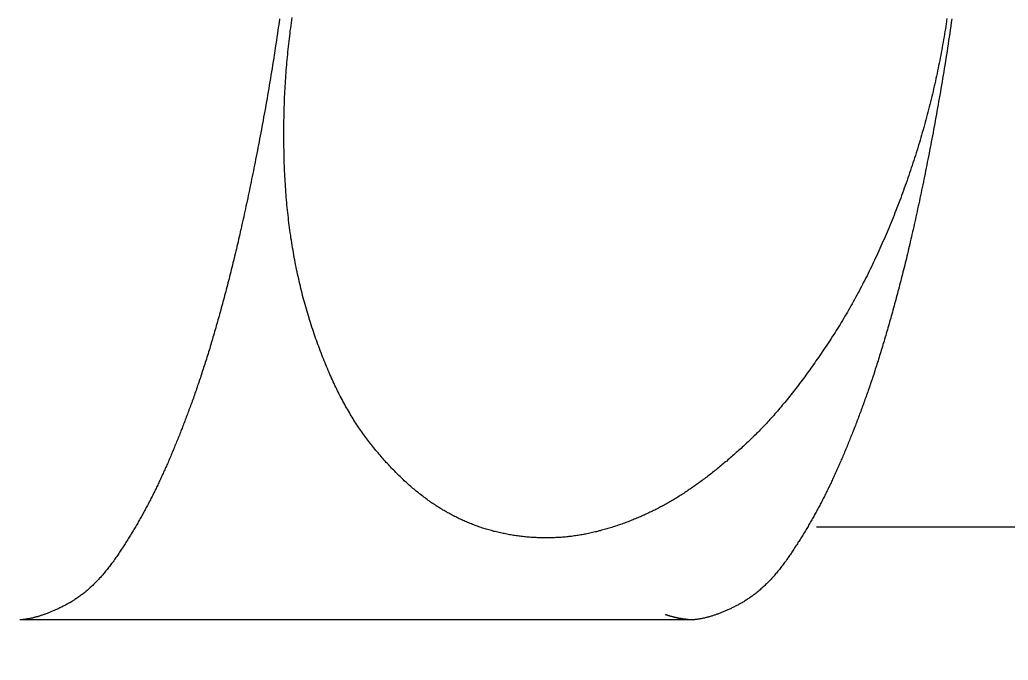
# Model space of a CAD drawing. Extents: x -120222 to -41942, y -19134 to 30932.
# Drawn here: x -78472.19 to -78461.54, y 10648.78 to 10655.68 of the extents above; entities that cross this region are included whole.
import ezdxf

# ---------------------------------------------------------------- set-up
doc = ezdxf.new("R2010")
doc.units = 0
doc.header["$LTSCALE"] = 150
doc.header["$MEASUREMENT"] = 0
doc.layers.get('0').update_dxf_attribs({"linetype": 'CONTINUOUS'})
doc.layers.add('____-568', color=7, linetype='CONTINUOUS')
doc.styles.get("Standard").update_dxf_attribs({"font": 'txt', "bigfont": 'BIGFONT.SHX'})

# ---------------------------------------------------------------- blocks, each defined once
blk = doc.blocks.new('____-179')
at = {"color": 1, "linetype": 'Continuous'}
blk.add_circle((-84873.558, 6111.519), 40, dxfattribs=at)
at = {"color": 0, "flags": 1}
for tag in ['FMK_ELEC60HZ_LPG_NOTICE', 'FMK_ELEC50HZ_GAS_NOTICE', 'FMK_FACILITY_SYMBOL']:
    blk.add_attdef(tag, (-84933.558, 6051.519), '', height=0.18, dxfattribs=at)
blk = doc.blocks.new('____-182')
at = {"color": 1, "linetype": 'Continuous'}
for p, q in [((-84882.796, 6101.519), (-84898.71, 6101.519)), ((-84900.053, 6100.519), (-84907.298, 6100.519))]:
    blk.add_line(p, q, dxfattribs=at)
at = {"color": 1, "linetype": 'Continuous', "flags": 128}
for points in [[(-84904.498, 6106.996), (-84904.504, 6106.957), (-84904.509, 6106.917), (-84904.515, 6106.878), (-84904.521, 6106.839), (-84904.526, 6106.8), (-84904.532, 6106.762), (-84904.538, 6106.723), (-84904.544, 6106.685), (-84904.55, 6106.647), (-84904.555, 6106.61), (-84904.561, 6106.572), (-84904.567, 6106.535), (-84904.573, 6106.498), (-84904.579, 6106.461), (-84904.585, 6106.424), (-84904.591, 6106.388), (-84904.597, 6106.352), (-84904.603, 6106.316), (-84904.609, 6106.28), (-84904.615, 6106.245), (-84904.621, 6106.209), (-84904.627, 6106.174), (-84904.633, 6106.139), (-84904.639, 6106.105), (-84904.645, 6106.07), (-84904.651, 6106.036), (-84904.657, 6106.002), (-84904.663, 6105.968), (-84904.67, 6105.935), (-84904.676, 6105.901), (-84904.682, 6105.868), (-84904.688, 6105.835), (-84904.694, 6105.802), (-84904.7, 6105.769), (-84904.707, 6105.737), (-84904.713, 6105.704), (-84904.719, 6105.672), (-84904.725, 6105.64), (-84904.731, 6105.608), (-84904.737, 6105.576), (-84904.743, 6105.545), (-84904.75, 6105.513), (-84904.756, 6105.482), (-84904.762, 6105.451), (-84904.768, 6105.42), (-84904.774, 6105.389), (-84904.78, 6105.359), (-84904.786, 6105.328), (-84904.793, 6105.298), (-84904.799, 6105.268), (-84904.805, 6105.238), (-84904.811, 6105.208), (-84904.817, 6105.179), (-84904.823, 6105.149), (-84904.829, 6105.12), (-84904.835, 6105.091), (-84904.841, 6105.062), (-84904.848, 6105.033), (-84904.854, 6105.004), (-84904.86, 6104.976), (-84904.866, 6104.947), (-84904.872, 6104.919), (-84904.878, 6104.891), (-84904.884, 6104.863), (-84904.89, 6104.836), (-84904.896, 6104.808), (-84904.903, 6104.781), (-84904.909, 6104.754), (-84904.915, 6104.726), (-84904.921, 6104.7), (-84904.927, 6104.673), (-84904.933, 6104.646), (-84904.939, 6104.62), (-84904.945, 6104.594), (-84904.951, 6104.568), (-84904.957, 6104.542), (-84904.963, 6104.516), (-84904.969, 6104.491), (-84904.975, 6104.465), (-84904.982, 6104.44), (-84904.988, 6104.415), (-84904.994, 6104.39), (-84905, 6104.365), (-84905.006, 6104.341), (-84905.012, 6104.316), (-84905.018, 6104.292), (-84905.024, 6104.268), (-84905.03, 6104.244), (-84905.036, 6104.22), (-84905.042, 6104.196), (-84905.048, 6104.173), (-84905.054, 6104.15), (-84905.06, 6104.127), (-84905.066, 6104.104), (-84905.072, 6104.081), (-84905.078, 6104.058), (-84905.084, 6104.035), (-84905.09, 6104.013), (-84905.096, 6103.99), (-84905.102, 6103.968), (-84905.108, 6103.946), (-84905.114, 6103.924), (-84905.12, 6103.902), (-84905.126, 6103.88), (-84905.132, 6103.858), (-84905.138, 6103.836), (-84905.144, 6103.815), (-84905.15, 6103.793), (-84905.156, 6103.772), (-84905.162, 6103.751), (-84905.168, 6103.73), (-84905.174, 6103.709), (-84905.18, 6103.688), (-84905.186, 6103.667), (-84905.192, 6103.646), (-84905.198, 6103.626), (-84905.204, 6103.605), (-84905.21, 6103.585), (-84905.216, 6103.565), (-84905.222, 6103.544), (-84905.228, 6103.524), (-84905.234, 6103.504), (-84905.24, 6103.485), (-84905.245, 6103.465), (-84905.251, 6103.445), (-84905.257, 6103.426), (-84905.263, 6103.407), (-84905.269, 6103.387), (-84905.275, 6103.368), (-84905.281, 6103.349), (-84905.287, 6103.33), (-84905.293, 6103.311), (-84905.299, 6103.293), (-84905.304, 6103.274), (-84905.31, 6103.256), (-84905.316, 6103.237), (-84905.322, 6103.219), (-84905.328, 6103.201), (-84905.334, 6103.183), (-84905.34, 6103.165), (-84905.346, 6103.147), (-84905.351, 6103.129), (-84905.357, 6103.112), (-84905.363, 6103.094), (-84905.369, 6103.077), (-84905.375, 6103.06), (-84905.381, 6103.043), (-84905.386, 6103.025), (-84905.392, 6103.009), (-84905.398, 6102.992), (-84905.404, 6102.975), (-84905.41, 6102.958), (-84905.416, 6102.942), (-84905.421, 6102.925), (-84905.427, 6102.909), (-84905.433, 6102.893), (-84905.439, 6102.877), (-84905.445, 6102.861), (-84905.45, 6102.845), (-84905.456, 6102.829), (-84905.462, 6102.813), (-84905.468, 6102.798), (-84905.474, 6102.782), (-84905.479, 6102.766), (-84905.485, 6102.751), (-84905.491, 6102.735), (-84905.497, 6102.72), (-84905.503, 6102.704), (-84905.508, 6102.689), (-84905.514, 6102.674), (-84905.52, 6102.659), (-84905.526, 6102.643), (-84905.532, 6102.628), (-84905.537, 6102.613), (-84905.543, 6102.598), (-84905.549, 6102.583), (-84905.555, 6102.569), (-84905.561, 6102.554), (-84905.566, 6102.539), (-84905.572, 6102.524), (-84905.578, 6102.51), (-84905.584, 6102.495), (-84905.59, 6102.481), (-84905.595, 6102.466), (-84905.601, 6102.452), (-84905.607, 6102.437), (-84905.613, 6102.423), (-84905.619, 6102.409), (-84905.625, 6102.395), (-84905.63, 6102.381), (-84905.636, 6102.367), (-84905.642, 6102.353), (-84905.648, 6102.339), (-84905.654, 6102.325), (-84905.66, 6102.311), (-84905.665, 6102.297), (-84905.671, 6102.283), (-84905.677, 6102.27), (-84905.683, 6102.256), (-84905.689, 6102.243), (-84905.695, 6102.229), (-84905.7, 6102.216), (-84905.706, 6102.202), (-84905.712, 6102.189), (-84905.718, 6102.176), (-84905.724, 6102.163), (-84905.73, 6102.15), (-84905.735, 6102.137), (-84905.741, 6102.124), (-84905.747, 6102.111), (-84905.753, 6102.098), (-84905.759, 6102.085), (-84905.765, 6102.072), (-84905.77, 6102.059), (-84905.776, 6102.047), (-84905.782, 6102.034), (-84905.788, 6102.022), (-84905.794, 6102.009), (-84905.8, 6101.997), (-84905.806, 6101.984), (-84905.811, 6101.972), (-84905.817, 6101.96), (-84905.823, 6101.948), (-84905.829, 6101.935), (-84905.835, 6101.923), (-84905.841, 6101.911), (-84905.847, 6101.899), (-84905.853, 6101.887), (-84905.859, 6101.874), (-84905.865, 6101.862), (-84905.871, 6101.85), (-84905.878, 6101.838), (-84905.884, 6101.826), (-84905.89, 6101.814), (-84905.896, 6101.802), (-84905.902, 6101.789), (-84905.909, 6101.777), (-84905.915, 6101.765), (-84905.921, 6101.753), (-84905.928, 6101.741), (-84905.934, 6101.729), (-84905.941, 6101.717), (-84905.947, 6101.705), (-84905.954, 6101.693), (-84905.96, 6101.681), (-84905.967, 6101.669), (-84905.973, 6101.657), (-84905.98, 6101.646), (-84905.987, 6101.634), (-84905.993, 6101.622), (-84906, 6101.61), (-84906.007, 6101.598), (-84906.014, 6101.586), (-84906.02, 6101.574), (-84906.027, 6101.562), (-84906.034, 6101.551), (-84906.041, 6101.539), (-84906.048, 6101.527), (-84906.055, 6101.515), (-84906.062, 6101.503), (-84906.069, 6101.492), (-84906.076, 6101.48), (-84906.083, 6101.468), (-84906.09, 6101.456), (-84906.097, 6101.445), (-84906.104, 6101.433), (-84906.111, 6101.421), (-84906.119, 6101.41), (-84906.126, 6101.398), (-84906.133, 6101.386), (-84906.14, 6101.375), (-84906.148, 6101.363), (-84906.155, 6101.352), (-84906.162, 6101.34), (-84906.17, 6101.328), (-84906.177, 6101.317), (-84906.185, 6101.305), (-84906.192, 6101.294), (-84906.2, 6101.282), (-84906.207, 6101.271), (-84906.215, 6101.259), (-84906.222, 6101.248), (-84906.23, 6101.236), (-84906.238, 6101.225), (-84906.245, 6101.213), (-84906.253, 6101.202), (-84906.261, 6101.191), (-84906.269, 6101.179), (-84906.276, 6101.168), (-84906.284, 6101.157), (-84906.292, 6101.146), (-84906.3, 6101.136), (-84906.308, 6101.125), (-84906.316, 6101.114), (-84906.324, 6101.104), (-84906.332, 6101.094), (-84906.34, 6101.083), (-84906.348, 6101.073), (-84906.356, 6101.063), (-84906.364, 6101.053), (-84906.372, 6101.043), (-84906.38, 6101.033), (-84906.388, 6101.024), (-84906.396, 6101.014), (-84906.404, 6101.005), (-84906.412, 6100.995), (-84906.421, 6100.986), (-84906.429, 6100.977), (-84906.437, 6100.968), (-84906.445, 6100.959), (-84906.454, 6100.95), (-84906.462, 6100.941), (-84906.47, 6100.933), (-84906.479, 6100.924), (-84906.487, 6100.916), (-84906.496, 6100.907), (-84906.504, 6100.899), (-84906.512, 6100.891), (-84906.521, 6100.883), (-84906.529, 6100.875), (-84906.538, 6100.867), (-84906.546, 6100.859), (-84906.555, 6100.852), (-84906.564, 6100.844), (-84906.572, 6100.837), (-84906.581, 6100.83), (-84906.59, 6100.822), (-84906.598, 6100.815), (-84906.607, 6100.808), (-84906.616, 6100.801), (-84906.624, 6100.794), (-84906.633, 6100.788), (-84906.642, 6100.781), (-84906.651, 6100.775), (-84906.66, 6100.768), (-84906.669, 6100.762), (-84906.677, 6100.756), (-84906.686, 6100.75), (-84906.695, 6100.744), (-84906.704, 6100.738), (-84906.713, 6100.732), (-84906.722, 6100.726), (-84906.731, 6100.721), (-84906.74, 6100.715), (-84906.749, 6100.71), (-84906.758, 6100.704), (-84906.768, 6100.699), (-84906.777, 6100.694), (-84906.786, 6100.689), (-84906.795, 6100.684), (-84906.804, 6100.679), (-84906.813, 6100.675), (-84906.822, 6100.67), (-84906.831, 6100.665), (-84906.84, 6100.661), (-84906.849, 6100.656), (-84906.858, 6100.652), (-84906.867, 6100.648), (-84906.876, 6100.643), (-84906.885, 6100.639), (-84906.893, 6100.635), (-84906.902, 6100.631), (-84906.911, 6100.627), (-84906.919, 6100.623), (-84906.928, 6100.619), (-84906.937, 6100.616), (-84906.945, 6100.612), (-84906.954, 6100.608), (-84906.962, 6100.605), (-84906.97, 6100.601), (-84906.979, 6100.598), (-84906.987, 6100.594), (-84906.995, 6100.591), (-84907.004, 6100.588), (-84907.012, 6100.585), (-84907.02, 6100.582), (-84907.028, 6100.579), (-84907.036, 6100.576), (-84907.045, 6100.573), (-84907.053, 6100.57), (-84907.061, 6100.568), (-84907.069, 6100.565), (-84907.077, 6100.562), (-84907.084, 6100.56), (-84907.092, 6100.558), (-84907.1, 6100.555), (-84907.108, 6100.553), (-84907.116, 6100.551), (-84907.123, 6100.549), (-84907.131, 6100.547), (-84907.139, 6100.545), (-84907.146, 6100.543), (-84907.154, 6100.541), (-84907.161, 6100.539), (-84907.169, 6100.537), (-84907.176, 6100.536), (-84907.184, 6100.534), (-84907.191, 6100.533), (-84907.199, 6100.531), (-84907.206, 6100.53), (-84907.213, 6100.529), (-84907.22, 6100.527), (-84907.228, 6100.526), (-84907.235, 6100.525), (-84907.242, 6100.524), (-84907.249, 6100.523), (-84907.256, 6100.522), (-84907.263, 6100.522), (-84907.27, 6100.521), (-84907.277, 6100.52), (-84907.284, 6100.52), (-84907.291, 6100.519), (-84907.298, 6100.519)], [(-84897.254, 6106.996), (-84897.259, 6106.957), (-84897.265, 6106.917), (-84897.271, 6106.878), (-84897.276, 6106.839), (-84897.282, 6106.8), (-84897.288, 6106.762), (-84897.294, 6106.723), (-84897.299, 6106.685), (-84897.305, 6106.647), (-84897.311, 6106.61), (-84897.317, 6106.572), (-84897.323, 6106.535), (-84897.329, 6106.498), (-84897.335, 6106.461), (-84897.34, 6106.424), (-84897.346, 6106.388), (-84897.352, 6106.352), (-84897.358, 6106.316), (-84897.364, 6106.28), (-84897.37, 6106.245), (-84897.376, 6106.209), (-84897.382, 6106.174), (-84897.388, 6106.139), (-84897.395, 6106.105), (-84897.401, 6106.07), (-84897.407, 6106.036), (-84897.413, 6106.002), (-84897.419, 6105.968), (-84897.425, 6105.935), (-84897.431, 6105.901), (-84897.438, 6105.868), (-84897.444, 6105.835), (-84897.45, 6105.802), (-84897.456, 6105.769), (-84897.462, 6105.737), (-84897.468, 6105.704), (-84897.474, 6105.672), (-84897.481, 6105.64), (-84897.487, 6105.608), (-84897.493, 6105.576), (-84897.499, 6105.545), (-84897.505, 6105.513), (-84897.511, 6105.482), (-84897.518, 6105.451), (-84897.524, 6105.42), (-84897.53, 6105.389), (-84897.536, 6105.359), (-84897.542, 6105.328), (-84897.548, 6105.298), (-84897.554, 6105.268), (-84897.56, 6105.238), (-84897.567, 6105.208), (-84897.573, 6105.179), (-84897.579, 6105.149), (-84897.585, 6105.12), (-84897.591, 6105.091), (-84897.597, 6105.062), (-84897.603, 6105.033), (-84897.609, 6105.004), (-84897.615, 6104.976), (-84897.622, 6104.947), (-84897.628, 6104.919), (-84897.634, 6104.891), (-84897.64, 6104.863), (-84897.646, 6104.836), (-84897.652, 6104.808), (-84897.658, 6104.781), (-84897.664, 6104.754), (-84897.67, 6104.726), (-84897.676, 6104.7), (-84897.683, 6104.673), (-84897.689, 6104.646), (-84897.695, 6104.62), (-84897.701, 6104.594), (-84897.707, 6104.568), (-84897.713, 6104.542), (-84897.719, 6104.516), (-84897.725, 6104.491), (-84897.731, 6104.465), (-84897.737, 6104.44), (-84897.743, 6104.415), (-84897.749, 6104.39), (-84897.755, 6104.365), (-84897.761, 6104.341), (-84897.767, 6104.316), (-84897.774, 6104.292), (-84897.78, 6104.268), (-84897.786, 6104.244), (-84897.792, 6104.22), (-84897.798, 6104.196), (-84897.804, 6104.173), (-84897.81, 6104.15), (-84897.816, 6104.127), (-84897.822, 6104.104), (-84897.828, 6104.081), (-84897.834, 6104.058), (-84897.84, 6104.035), (-84897.846, 6104.013), (-84897.852, 6103.99), (-84897.858, 6103.968), (-84897.864, 6103.946), (-84897.87, 6103.924), (-84897.876, 6103.902), (-84897.882, 6103.88), (-84897.888, 6103.858), (-84897.894, 6103.836), (-84897.9, 6103.815), (-84897.906, 6103.793), (-84897.912, 6103.772), (-84897.918, 6103.751), (-84897.924, 6103.73), (-84897.93, 6103.709), (-84897.936, 6103.688), (-84897.942, 6103.667), (-84897.948, 6103.646), (-84897.954, 6103.626), (-84897.96, 6103.605), (-84897.966, 6103.585), (-84897.972, 6103.565), (-84897.977, 6103.544), (-84897.983, 6103.524), (-84897.989, 6103.504), (-84897.995, 6103.485), (-84898.001, 6103.465), (-84898.007, 6103.445), (-84898.013, 6103.426), (-84898.019, 6103.407), (-84898.025, 6103.387), (-84898.031, 6103.368), (-84898.037, 6103.349), (-84898.042, 6103.33), (-84898.048, 6103.311), (-84898.054, 6103.293), (-84898.06, 6103.274), (-84898.066, 6103.256), (-84898.072, 6103.237), (-84898.078, 6103.219), (-84898.084, 6103.201), (-84898.089, 6103.183), (-84898.095, 6103.165), (-84898.101, 6103.147), (-84898.107, 6103.129), (-84898.113, 6103.112), (-84898.119, 6103.094), (-84898.125, 6103.077), (-84898.13, 6103.06), (-84898.136, 6103.043), (-84898.142, 6103.025), (-84898.148, 6103.009), (-84898.154, 6102.992), (-84898.16, 6102.975), (-84898.165, 6102.958), (-84898.171, 6102.942), (-84898.177, 6102.925), (-84898.183, 6102.909), (-84898.189, 6102.893), (-84898.194, 6102.877), (-84898.2, 6102.861), (-84898.206, 6102.845), (-84898.212, 6102.829), (-84898.218, 6102.813), (-84898.223, 6102.798), (-84898.229, 6102.782), (-84898.235, 6102.766), (-84898.241, 6102.751), (-84898.247, 6102.735), (-84898.252, 6102.72), (-84898.258, 6102.704), (-84898.264, 6102.689), (-84898.27, 6102.674), (-84898.276, 6102.659), (-84898.281, 6102.643), (-84898.287, 6102.628), (-84898.293, 6102.613), (-84898.299, 6102.598), (-84898.305, 6102.583), (-84898.31, 6102.569), (-84898.316, 6102.554), (-84898.322, 6102.539), (-84898.328, 6102.524), (-84898.334, 6102.51), (-84898.34, 6102.495), (-84898.345, 6102.481), (-84898.351, 6102.466), (-84898.357, 6102.452), (-84898.363, 6102.437), (-84898.369, 6102.423), (-84898.374, 6102.409), (-84898.38, 6102.395), (-84898.386, 6102.381), (-84898.392, 6102.367), (-84898.398, 6102.353), (-84898.404, 6102.339), (-84898.409, 6102.325), (-84898.415, 6102.311), (-84898.421, 6102.297), (-84898.427, 6102.283), (-84898.433, 6102.27), (-84898.439, 6102.256), (-84898.444, 6102.243), (-84898.45, 6102.229), (-84898.456, 6102.216), (-84898.462, 6102.202), (-84898.468, 6102.189), (-84898.474, 6102.176), (-84898.479, 6102.163), (-84898.485, 6102.15), (-84898.491, 6102.137), (-84898.497, 6102.124), (-84898.503, 6102.111), (-84898.509, 6102.098), (-84898.514, 6102.085), (-84898.52, 6102.072), (-84898.526, 6102.059), (-84898.532, 6102.047), (-84898.538, 6102.034), (-84898.544, 6102.022), (-84898.549, 6102.009), (-84898.555, 6101.997), (-84898.561, 6101.984), (-84898.567, 6101.972), (-84898.573, 6101.96), (-84898.579, 6101.948), (-84898.585, 6101.935), (-84898.591, 6101.923), (-84898.597, 6101.911), (-84898.603, 6101.899), (-84898.609, 6101.887), (-84898.615, 6101.874), (-84898.621, 6101.862), (-84898.627, 6101.85), (-84898.633, 6101.838), (-84898.639, 6101.826), (-84898.646, 6101.814), (-84898.652, 6101.802), (-84898.658, 6101.789), (-84898.664, 6101.777), (-84898.671, 6101.765), (-84898.677, 6101.753), (-84898.683, 6101.741), (-84898.69, 6101.729), (-84898.696, 6101.717), (-84898.703, 6101.705), (-84898.709, 6101.693), (-84898.716, 6101.681), (-84898.722, 6101.669), (-84898.729, 6101.657), (-84898.736, 6101.646), (-84898.742, 6101.634), (-84898.749, 6101.622), (-84898.756, 6101.61), (-84898.762, 6101.598), (-84898.769, 6101.586), (-84898.776, 6101.574), (-84898.783, 6101.562), (-84898.79, 6101.551), (-84898.797, 6101.539), (-84898.803, 6101.527), (-84898.81, 6101.515), (-84898.817, 6101.503), (-84898.824, 6101.492), (-84898.831, 6101.48), (-84898.838, 6101.468), (-84898.846, 6101.456), (-84898.853, 6101.445), (-84898.86, 6101.433), (-84898.867, 6101.421), (-84898.874, 6101.41), (-84898.881, 6101.398), (-84898.889, 6101.386), (-84898.896, 6101.375), (-84898.903, 6101.363), (-84898.911, 6101.352), (-84898.918, 6101.34), (-84898.925, 6101.328), (-84898.933, 6101.317), (-84898.94, 6101.305), (-84898.948, 6101.294), (-84898.955, 6101.282), (-84898.963, 6101.271), (-84898.97, 6101.259), (-84898.978, 6101.248), (-84898.986, 6101.236), (-84898.993, 6101.225), (-84899.001, 6101.213), (-84899.009, 6101.202), (-84899.017, 6101.191), (-84899.024, 6101.179), (-84899.032, 6101.168), (-84899.04, 6101.157), (-84899.048, 6101.146), (-84899.056, 6101.136), (-84899.064, 6101.125), (-84899.071, 6101.114), (-84899.079, 6101.104), (-84899.087, 6101.094), (-84899.095, 6101.083), (-84899.103, 6101.073), (-84899.111, 6101.063), (-84899.119, 6101.053), (-84899.127, 6101.043), (-84899.136, 6101.033), (-84899.144, 6101.024), (-84899.152, 6101.014), (-84899.16, 6101.005), (-84899.168, 6100.995), (-84899.176, 6100.986), (-84899.185, 6100.977), (-84899.193, 6100.968), (-84899.201, 6100.959), (-84899.209, 6100.95), (-84899.218, 6100.941), (-84899.226, 6100.933), (-84899.234, 6100.924), (-84899.243, 6100.916), (-84899.251, 6100.907), (-84899.26, 6100.899), (-84899.268, 6100.891), (-84899.277, 6100.883), (-84899.285, 6100.875), (-84899.294, 6100.867), (-84899.302, 6100.859), (-84899.311, 6100.852), (-84899.319, 6100.844), (-84899.328, 6100.837), (-84899.337, 6100.83), (-84899.345, 6100.822), (-84899.354, 6100.815), (-84899.363, 6100.808), (-84899.371, 6100.801), (-84899.38, 6100.794), (-84899.389, 6100.788), (-84899.398, 6100.781), (-84899.406, 6100.775), (-84899.415, 6100.768), (-84899.424, 6100.762), (-84899.433, 6100.756), (-84899.442, 6100.75), (-84899.451, 6100.744), (-84899.46, 6100.738), (-84899.469, 6100.732), (-84899.478, 6100.726), (-84899.487, 6100.721), (-84899.496, 6100.715), (-84899.505, 6100.71), (-84899.514, 6100.704), (-84899.523, 6100.699), (-84899.532, 6100.694), (-84899.542, 6100.689), (-84899.551, 6100.684), (-84899.56, 6100.679), (-84899.569, 6100.675), (-84899.578, 6100.67), (-84899.587, 6100.665), (-84899.596, 6100.661), (-84899.605, 6100.656), (-84899.614, 6100.652), (-84899.623, 6100.648), (-84899.631, 6100.643), (-84899.64, 6100.639), (-84899.649, 6100.635), (-84899.658, 6100.631), (-84899.666, 6100.627), (-84899.675, 6100.623), (-84899.684, 6100.619), (-84899.692, 6100.616), (-84899.701, 6100.612), (-84899.709, 6100.608), (-84899.718, 6100.605), (-84899.726, 6100.601), (-84899.734, 6100.598), (-84899.743, 6100.594), (-84899.751, 6100.591), (-84899.759, 6100.588), (-84899.768, 6100.585), (-84899.776, 6100.582), (-84899.784, 6100.579), (-84899.792, 6100.576), (-84899.8, 6100.573), (-84899.808, 6100.57), (-84899.816, 6100.568), (-84899.824, 6100.565), (-84899.832, 6100.562), (-84899.84, 6100.56), (-84899.848, 6100.558), (-84899.856, 6100.555), (-84899.864, 6100.553), (-84899.871, 6100.551), (-84899.879, 6100.549), (-84899.887, 6100.547), (-84899.894, 6100.545), (-84899.902, 6100.543), (-84899.91, 6100.541), (-84899.917, 6100.539), (-84899.925, 6100.537), (-84899.932, 6100.536), (-84899.94, 6100.534), (-84899.947, 6100.533), (-84899.954, 6100.531), (-84899.962, 6100.53), (-84899.969, 6100.529), (-84899.976, 6100.527), (-84899.983, 6100.526), (-84899.99, 6100.525), (-84899.998, 6100.524), (-84900.005, 6100.523), (-84900.012, 6100.522), (-84900.019, 6100.522), (-84900.026, 6100.521), (-84900.033, 6100.52), (-84900.04, 6100.52), (-84900.047, 6100.519), (-84900.053, 6100.519), (-84900.053, 6100.519)], [(-84897.306, 6106.999), (-84897.31, 6106.971), (-84897.314, 6106.943), (-84897.319, 6106.915), (-84897.323, 6106.887), (-84897.328, 6106.858), (-84897.332, 6106.83), (-84897.337, 6106.802), (-84897.342, 6106.774), (-84897.347, 6106.745), (-84897.352, 6106.717), (-84897.357, 6106.689), (-84897.362, 6106.661), (-84897.367, 6106.633), (-84897.373, 6106.605), (-84897.378, 6106.576), (-84897.383, 6106.548), (-84897.389, 6106.52), (-84897.395, 6106.492), (-84897.4, 6106.464), (-84897.406, 6106.436), (-84897.412, 6106.408), (-84897.418, 6106.38), (-84897.424, 6106.352), (-84897.43, 6106.325), (-84897.437, 6106.297), (-84897.443, 6106.269), (-84897.449, 6106.241), (-84897.456, 6106.213), (-84897.462, 6106.185), (-84897.469, 6106.158), (-84897.476, 6106.13), (-84897.483, 6106.102), (-84897.49, 6106.074), (-84897.497, 6106.047), (-84897.504, 6106.019), (-84897.511, 6105.991), (-84897.518, 6105.964), (-84897.525, 6105.936), (-84897.533, 6105.909), (-84897.54, 6105.881), (-84897.548, 6105.854), (-84897.556, 6105.826), (-84897.563, 6105.799), (-84897.571, 6105.771), (-84897.579, 6105.744), (-84897.587, 6105.716), (-84897.595, 6105.689), (-84897.603, 6105.662), (-84897.612, 6105.634), (-84897.62, 6105.607), (-84897.628, 6105.58), (-84897.637, 6105.552), (-84897.646, 6105.525), (-84897.654, 6105.498), (-84897.663, 6105.471), (-84897.672, 6105.443), (-84897.681, 6105.416), (-84897.69, 6105.389), (-84897.699, 6105.362), (-84897.708, 6105.335), (-84897.717, 6105.308), (-84897.727, 6105.281), (-84897.736, 6105.254), (-84897.745, 6105.227), (-84897.755, 6105.2), (-84897.765, 6105.173), (-84897.775, 6105.146), (-84897.784, 6105.119), (-84897.794, 6105.092), (-84897.804, 6105.065), (-84897.814, 6105.038), (-84897.824, 6105.012), (-84897.835, 6104.985), (-84897.845, 6104.958), (-84897.855, 6104.932), (-84897.866, 6104.906), (-84897.876, 6104.879), (-84897.887, 6104.853), (-84897.897, 6104.827), (-84897.908, 6104.801), (-84897.918, 6104.775), (-84897.929, 6104.749), (-84897.94, 6104.724), (-84897.951, 6104.698), (-84897.962, 6104.672), (-84897.972, 6104.647), (-84897.984, 6104.622), (-84897.995, 6104.596), (-84898.006, 6104.571), (-84898.017, 6104.546), (-84898.028, 6104.521), (-84898.039, 6104.496), (-84898.051, 6104.471), (-84898.062, 6104.447), (-84898.074, 6104.422), (-84898.085, 6104.397), (-84898.097, 6104.373), (-84898.108, 6104.349), (-84898.12, 6104.324), (-84898.132, 6104.3), (-84898.144, 6104.276), (-84898.156, 6104.252), (-84898.167, 6104.228), (-84898.179, 6104.204), (-84898.192, 6104.181), (-84898.204, 6104.157), (-84898.216, 6104.133), (-84898.228, 6104.11), (-84898.24, 6104.087), (-84898.253, 6104.063), (-84898.265, 6104.04), (-84898.278, 6104.017), (-84898.29, 6103.994), (-84898.303, 6103.971), (-84898.315, 6103.948), (-84898.328, 6103.926), (-84898.341, 6103.903), (-84898.353, 6103.881), (-84898.366, 6103.858), (-84898.379, 6103.836), (-84898.392, 6103.813), (-84898.405, 6103.791), (-84898.418, 6103.769), (-84898.431, 6103.747), (-84898.445, 6103.725), (-84898.458, 6103.703), (-84898.471, 6103.682), (-84898.485, 6103.66), (-84898.498, 6103.639), (-84898.512, 6103.617), (-84898.525, 6103.596), (-84898.539, 6103.575), (-84898.552, 6103.553), (-84898.566, 6103.532), (-84898.58, 6103.511), (-84898.594, 6103.49), (-84898.607, 6103.47), (-84898.621, 6103.449), (-84898.635, 6103.429), (-84898.649, 6103.408), (-84898.662, 6103.388), (-84898.676, 6103.368), (-84898.69, 6103.348), (-84898.703, 6103.329), (-84898.717, 6103.309), (-84898.73, 6103.29), (-84898.744, 6103.27), (-84898.758, 6103.251), (-84898.771, 6103.232), (-84898.785, 6103.213), (-84898.798, 6103.194), (-84898.812, 6103.176), (-84898.825, 6103.157), (-84898.839, 6103.139), (-84898.852, 6103.12), (-84898.866, 6103.102), (-84898.879, 6103.084), (-84898.893, 6103.066), (-84898.906, 6103.049), (-84898.92, 6103.031), (-84898.933, 6103.014), (-84898.947, 6102.996), (-84898.96, 6102.979), (-84898.973, 6102.962), (-84898.987, 6102.945), (-84899, 6102.928), (-84899.014, 6102.912), (-84899.027, 6102.895), (-84899.04, 6102.879), (-84899.054, 6102.863), (-84899.067, 6102.847), (-84899.08, 6102.831), (-84899.094, 6102.815), (-84899.107, 6102.799), (-84899.12, 6102.784), (-84899.133, 6102.768), (-84899.147, 6102.753), (-84899.16, 6102.738), (-84899.173, 6102.723), (-84899.186, 6102.708), (-84899.199, 6102.693), (-84899.213, 6102.679), (-84899.226, 6102.664), (-84899.239, 6102.65), (-84899.252, 6102.636), (-84899.265, 6102.622), (-84899.278, 6102.608), (-84899.291, 6102.594), (-84899.305, 6102.58), (-84899.318, 6102.567), (-84899.331, 6102.553), (-84899.344, 6102.54), (-84899.357, 6102.527), (-84899.37, 6102.514), (-84899.383, 6102.501), (-84899.396, 6102.488), (-84899.409, 6102.476), (-84899.422, 6102.463), (-84899.435, 6102.451), (-84899.448, 6102.439), (-84899.461, 6102.427), (-84899.474, 6102.415), (-84899.487, 6102.403), (-84899.5, 6102.391), (-84899.512, 6102.379), (-84899.525, 6102.367), (-84899.538, 6102.355), (-84899.551, 6102.344), (-84899.564, 6102.332), (-84899.577, 6102.321), (-84899.59, 6102.309), (-84899.602, 6102.298), (-84899.615, 6102.287), (-84899.628, 6102.275), (-84899.641, 6102.264), (-84899.654, 6102.253), (-84899.666, 6102.242), (-84899.679, 6102.231), (-84899.692, 6102.221), (-84899.705, 6102.21), (-84899.717, 6102.199), (-84899.73, 6102.189), (-84899.743, 6102.178), (-84899.756, 6102.168), (-84899.768, 6102.157), (-84899.781, 6102.147), (-84899.794, 6102.137), (-84899.806, 6102.127), (-84899.819, 6102.117), (-84899.831, 6102.107), (-84899.844, 6102.097), (-84899.857, 6102.087), (-84899.869, 6102.077), (-84899.882, 6102.068), (-84899.894, 6102.058), (-84899.907, 6102.049), (-84899.919, 6102.039), (-84899.932, 6102.03), (-84899.945, 6102.02), (-84899.957, 6102.011), (-84899.97, 6102.002), (-84899.982, 6101.993), (-84899.995, 6101.984), (-84900.007, 6101.975), (-84900.019, 6101.966), (-84900.032, 6101.958), (-84900.044, 6101.949), (-84900.057, 6101.94), (-84900.069, 6101.932), (-84900.082, 6101.923), (-84900.094, 6101.915), (-84900.106, 6101.907), (-84900.119, 6101.898), (-84900.131, 6101.89), (-84900.143, 6101.882), (-84900.156, 6101.874), (-84900.168, 6101.866), (-84900.18, 6101.859), (-84900.193, 6101.851), (-84900.205, 6101.843), (-84900.217, 6101.835), (-84900.23, 6101.828), (-84900.242, 6101.82), (-84900.254, 6101.813), (-84900.266, 6101.806), (-84900.279, 6101.798), (-84900.291, 6101.791), (-84900.304, 6101.784), (-84900.316, 6101.777), (-84900.328, 6101.77), (-84900.341, 6101.763), (-84900.353, 6101.756), (-84900.366, 6101.749), (-84900.379, 6101.742), (-84900.391, 6101.736), (-84900.404, 6101.729), (-84900.416, 6101.722), (-84900.429, 6101.716), (-84900.442, 6101.709), (-84900.455, 6101.703), (-84900.467, 6101.696), (-84900.48, 6101.69), (-84900.493, 6101.684), (-84900.506, 6101.678), (-84900.519, 6101.672), (-84900.532, 6101.666), (-84900.544, 6101.66), (-84900.557, 6101.654), (-84900.57, 6101.648), (-84900.583, 6101.642), (-84900.596, 6101.636), (-84900.61, 6101.63), (-84900.623, 6101.625), (-84900.636, 6101.619), (-84900.649, 6101.614), (-84900.662, 6101.608), (-84900.675, 6101.603), (-84900.688, 6101.598), (-84900.702, 6101.592), (-84900.715, 6101.587), (-84900.728, 6101.582), (-84900.742, 6101.577), (-84900.755, 6101.572), (-84900.768, 6101.567), (-84900.782, 6101.562), (-84900.795, 6101.557), (-84900.809, 6101.552), (-84900.822, 6101.548), (-84900.836, 6101.543), (-84900.849, 6101.538), (-84900.863, 6101.534), (-84900.876, 6101.529), (-84900.89, 6101.525), (-84900.904, 6101.52), (-84900.917, 6101.516), (-84900.931, 6101.512), (-84900.945, 6101.508), (-84900.959, 6101.504), (-84900.972, 6101.5), (-84900.986, 6101.496), (-84901, 6101.492), (-84901.014, 6101.488), (-84901.028, 6101.484), (-84901.042, 6101.48), (-84901.056, 6101.477), (-84901.07, 6101.473), (-84901.084, 6101.469), (-84901.098, 6101.466), (-84901.112, 6101.463), (-84901.126, 6101.459), (-84901.14, 6101.456), (-84901.154, 6101.453), (-84901.168, 6101.45), (-84901.182, 6101.447), (-84901.196, 6101.444), (-84901.21, 6101.442), (-84901.224, 6101.439), (-84901.238, 6101.436), (-84901.252, 6101.434), (-84901.266, 6101.432), (-84901.28, 6101.429), (-84901.294, 6101.427), (-84901.309, 6101.425), (-84901.323, 6101.423), (-84901.337, 6101.421), (-84901.351, 6101.419), (-84901.365, 6101.418), (-84901.379, 6101.416), (-84901.393, 6101.414), (-84901.407, 6101.413), (-84901.421, 6101.412), (-84901.436, 6101.41), (-84901.45, 6101.409), (-84901.464, 6101.408), (-84901.478, 6101.407), (-84901.492, 6101.406), (-84901.506, 6101.405), (-84901.521, 6101.405), (-84901.535, 6101.404), (-84901.549, 6101.403), (-84901.563, 6101.403), (-84901.577, 6101.403), (-84901.591, 6101.402), (-84901.606, 6101.402), (-84901.62, 6101.402), (-84901.634, 6101.402), (-84901.648, 6101.402), (-84901.663, 6101.402), (-84901.677, 6101.403), (-84901.691, 6101.403), (-84901.705, 6101.404), (-84901.719, 6101.404), (-84901.734, 6101.405), (-84901.748, 6101.405), (-84901.762, 6101.406), (-84901.776, 6101.407), (-84901.791, 6101.408), (-84901.805, 6101.409), (-84901.819, 6101.411), (-84901.834, 6101.412), (-84901.848, 6101.413), (-84901.862, 6101.415), (-84901.876, 6101.416), (-84901.891, 6101.418), (-84901.905, 6101.42), (-84901.919, 6101.421), (-84901.934, 6101.423), (-84901.948, 6101.425), (-84901.962, 6101.428), (-84901.977, 6101.43), (-84901.991, 6101.432), (-84902.005, 6101.434), (-84902.02, 6101.437), (-84902.034, 6101.439), (-84902.048, 6101.442), (-84902.062, 6101.445), (-84902.076, 6101.448), (-84902.09, 6101.451), (-84902.104, 6101.454), (-84902.118, 6101.457), (-84902.132, 6101.46), (-84902.146, 6101.463), (-84902.16, 6101.466), (-84902.174, 6101.47), (-84902.188, 6101.473), (-84902.202, 6101.477), (-84902.215, 6101.481), (-84902.229, 6101.485), (-84902.243, 6101.489), (-84902.257, 6101.493), (-84902.27, 6101.497), (-84902.284, 6101.501), (-84902.297, 6101.505), (-84902.311, 6101.509), (-84902.324, 6101.514), (-84902.338, 6101.518), (-84902.351, 6101.523), (-84902.364, 6101.528), (-84902.378, 6101.532), (-84902.391, 6101.537), (-84902.404, 6101.542), (-84902.418, 6101.547), (-84902.431, 6101.553), (-84902.444, 6101.558), (-84902.457, 6101.563), (-84902.47, 6101.569), (-84902.483, 6101.574), (-84902.496, 6101.58), (-84902.509, 6101.585), (-84902.522, 6101.591), (-84902.535, 6101.597), (-84902.548, 6101.603), (-84902.561, 6101.609), (-84902.574, 6101.615), (-84902.586, 6101.621), (-84902.599, 6101.628), (-84902.612, 6101.634), (-84902.625, 6101.641), (-84902.637, 6101.647), (-84902.65, 6101.654), (-84902.662, 6101.661), (-84902.675, 6101.668), (-84902.687, 6101.674), (-84902.7, 6101.682), (-84902.712, 6101.689), (-84902.725, 6101.696), (-84902.737, 6101.703), (-84902.749, 6101.711), (-84902.762, 6101.718), (-84902.774, 6101.726), (-84902.786, 6101.733), (-84902.798, 6101.741), (-84902.81, 6101.749), (-84902.822, 6101.757), (-84902.835, 6101.765), (-84902.847, 6101.773), (-84902.859, 6101.781), (-84902.871, 6101.789), (-84902.883, 6101.798), (-84902.895, 6101.806), (-84902.907, 6101.815), (-84902.919, 6101.824), (-84902.93, 6101.833), (-84902.942, 6101.842), (-84902.954, 6101.851), (-84902.966, 6101.86), (-84902.978, 6101.869), (-84902.99, 6101.878), (-84903.002, 6101.888), (-84903.013, 6101.897), (-84903.025, 6101.907), (-84903.037, 6101.916), (-84903.049, 6101.926), (-84903.06, 6101.936), (-84903.072, 6101.946), (-84903.084, 6101.956), (-84903.096, 6101.966), (-84903.107, 6101.977), (-84903.119, 6101.987), (-84903.13, 6101.998), (-84903.142, 6102.008), (-84903.154, 6102.019), (-84903.165, 6102.03), (-84903.177, 6102.041), (-84903.188, 6102.052), (-84903.2, 6102.063), (-84903.211, 6102.074), (-84903.223, 6102.085), (-84903.234, 6102.097), (-84903.246, 6102.108), (-84903.257, 6102.12), (-84903.268, 6102.132), (-84903.28, 6102.143), (-84903.291, 6102.155), (-84903.302, 6102.167), (-84903.314, 6102.179), (-84903.325, 6102.192), (-84903.336, 6102.204), (-84903.348, 6102.216), (-84903.359, 6102.229), (-84903.37, 6102.241), (-84903.381, 6102.254), (-84903.392, 6102.267), (-84903.404, 6102.28), (-84903.415, 6102.293), (-84903.426, 6102.306), (-84903.437, 6102.319), (-84903.448, 6102.332), (-84903.459, 6102.346), (-84903.47, 6102.359), (-84903.481, 6102.373), (-84903.492, 6102.386), (-84903.503, 6102.4), (-84903.514, 6102.414), (-84903.525, 6102.428), (-84903.536, 6102.442), (-84903.547, 6102.456), (-84903.558, 6102.471), (-84903.569, 6102.485), (-84903.58, 6102.5), (-84903.591, 6102.514), (-84903.601, 6102.529), (-84903.612, 6102.544), (-84903.623, 6102.559), (-84903.633, 6102.575), (-84903.644, 6102.59), (-84903.654, 6102.606), (-84903.665, 6102.622), (-84903.675, 6102.638), (-84903.685, 6102.654), (-84903.696, 6102.67), (-84903.706, 6102.686), (-84903.716, 6102.703), (-84903.726, 6102.719), (-84903.736, 6102.736), (-84903.746, 6102.753), (-84903.756, 6102.77), (-84903.766, 6102.788), (-84903.776, 6102.805), (-84903.786, 6102.823), (-84903.796, 6102.84), (-84903.806, 6102.858), (-84903.815, 6102.876), (-84903.825, 6102.895), (-84903.835, 6102.913), (-84903.844, 6102.931), (-84903.854, 6102.95), (-84903.863, 6102.969), (-84903.873, 6102.988), (-84903.882, 6103.007), (-84903.891, 6103.026), (-84903.901, 6103.045), (-84903.91, 6103.065), (-84903.919, 6103.085), (-84903.928, 6103.105), (-84903.937, 6103.125), (-84903.946, 6103.145), (-84903.955, 6103.165), (-84903.964, 6103.186), (-84903.973, 6103.206), (-84903.982, 6103.227), (-84903.991, 6103.248), (-84904, 6103.269), (-84904.008, 6103.29), (-84904.017, 6103.311), (-84904.025, 6103.333), (-84904.034, 6103.355), (-84904.043, 6103.376), (-84904.051, 6103.398), (-84904.059, 6103.421), (-84904.068, 6103.443), (-84904.076, 6103.465), (-84904.084, 6103.488), (-84904.093, 6103.511), (-84904.101, 6103.533), (-84904.109, 6103.556), (-84904.117, 6103.58), (-84904.125, 6103.603), (-84904.133, 6103.626), (-84904.141, 6103.65), (-84904.149, 6103.674), (-84904.157, 6103.698), (-84904.164, 6103.722), (-84904.172, 6103.746), (-84904.179, 6103.77), (-84904.187, 6103.794), (-84904.194, 6103.819), (-84904.202, 6103.843), (-84904.209, 6103.868), (-84904.216, 6103.892), (-84904.223, 6103.917), (-84904.229, 6103.942), (-84904.236, 6103.966), (-84904.243, 6103.991), (-84904.249, 6104.016), (-84904.256, 6104.041), (-84904.262, 6104.066), (-84904.268, 6104.091), (-84904.274, 6104.117), (-84904.28, 6104.142), (-84904.286, 6104.167), (-84904.292, 6104.193), (-84904.298, 6104.218), (-84904.303, 6104.244), (-84904.309, 6104.27), (-84904.314, 6104.295), (-84904.319, 6104.321), (-84904.325, 6104.347), (-84904.33, 6104.373), (-84904.335, 6104.399), (-84904.339, 6104.425), (-84904.344, 6104.451), (-84904.349, 6104.477), (-84904.353, 6104.504), (-84904.358, 6104.53), (-84904.362, 6104.557), (-84904.366, 6104.583), (-84904.371, 6104.61), (-84904.375, 6104.636), (-84904.378, 6104.663), (-84904.382, 6104.69), (-84904.386, 6104.717), (-84904.39, 6104.744), (-84904.393, 6104.771), (-84904.397, 6104.798), (-84904.4, 6104.825), (-84904.403, 6104.852), (-84904.406, 6104.88), (-84904.409, 6104.907), (-84904.412, 6104.935), (-84904.415, 6104.962), (-84904.418, 6104.99), (-84904.42, 6105.018), (-84904.423, 6105.045), (-84904.425, 6105.073), (-84904.427, 6105.101), (-84904.429, 6105.129), (-84904.432, 6105.157), (-84904.433, 6105.185), (-84904.435, 6105.214), (-84904.437, 6105.242), (-84904.439, 6105.27), (-84904.44, 6105.299), (-84904.442, 6105.327), (-84904.443, 6105.356), (-84904.444, 6105.384), (-84904.445, 6105.413), (-84904.447, 6105.442), (-84904.447, 6105.47), (-84904.448, 6105.499), (-84904.449, 6105.528), (-84904.45, 6105.556), (-84904.45, 6105.585), (-84904.451, 6105.614), (-84904.451, 6105.642), (-84904.452, 6105.671), (-84904.452, 6105.7), (-84904.452, 6105.728), (-84904.452, 6105.757), (-84904.452, 6105.785), (-84904.452, 6105.814), (-84904.452, 6105.843), (-84904.451, 6105.871), (-84904.451, 6105.9), (-84904.45, 6105.928), (-84904.45, 6105.957), (-84904.449, 6105.985), (-84904.448, 6106.014), (-84904.447, 6106.043), (-84904.446, 6106.071), (-84904.445, 6106.1), (-84904.444, 6106.128), (-84904.443, 6106.157), (-84904.442, 6106.185), (-84904.44, 6106.214), (-84904.439, 6106.242), (-84904.437, 6106.271), (-84904.435, 6106.299), (-84904.433, 6106.328), (-84904.432, 6106.356), (-84904.43, 6106.385), (-84904.428, 6106.413), (-84904.425, 6106.442), (-84904.423, 6106.47), (-84904.421, 6106.499), (-84904.418, 6106.527), (-84904.416, 6106.555), (-84904.413, 6106.584), (-84904.41, 6106.612), (-84904.408, 6106.641), (-84904.405, 6106.669), (-84904.402, 6106.697), (-84904.399, 6106.726), (-84904.395, 6106.754), (-84904.392, 6106.783), (-84904.389, 6106.811), (-84904.385, 6106.839), (-84904.382, 6106.868), (-84904.378, 6106.896), (-84904.374, 6106.924), (-84904.371, 6106.953), (-84904.367, 6106.981), (-84904.363, 6107.009)], [(-84900.053, 6100.519), (-84900.056, 6100.519), (-84900.058, 6100.519), (-84900.06, 6100.519), (-84900.063, 6100.519), (-84900.065, 6100.52), (-84900.067, 6100.52), (-84900.07, 6100.52), (-84900.072, 6100.52), (-84900.074, 6100.52), (-84900.077, 6100.52), (-84900.079, 6100.521), (-84900.081, 6100.521), (-84900.084, 6100.521), (-84900.086, 6100.521), (-84900.088, 6100.521), (-84900.091, 6100.521), (-84900.093, 6100.522), (-84900.095, 6100.522), (-84900.098, 6100.522), (-84900.1, 6100.522), (-84900.102, 6100.523), (-84900.105, 6100.523), (-84900.107, 6100.523), (-84900.109, 6100.523), (-84900.111, 6100.524), (-84900.114, 6100.524), (-84900.116, 6100.524), (-84900.118, 6100.524), (-84900.121, 6100.525), (-84900.123, 6100.525), (-84900.125, 6100.525), (-84900.128, 6100.525), (-84900.13, 6100.526), (-84900.132, 6100.526), (-84900.135, 6100.526), (-84900.137, 6100.527), (-84900.139, 6100.527), (-84900.141, 6100.527), (-84900.144, 6100.528), (-84900.146, 6100.528), (-84900.148, 6100.528), (-84900.151, 6100.529), (-84900.153, 6100.529), (-84900.155, 6100.529), (-84900.158, 6100.53), (-84900.16, 6100.53), (-84900.162, 6100.53), (-84900.164, 6100.531), (-84900.167, 6100.531), (-84900.169, 6100.531), (-84900.171, 6100.532), (-84900.174, 6100.532), (-84900.176, 6100.533), (-84900.178, 6100.533), (-84900.18, 6100.533), (-84900.183, 6100.534), (-84900.185, 6100.534), (-84900.187, 6100.535), (-84900.19, 6100.535), (-84900.192, 6100.535), (-84900.194, 6100.536), (-84900.196, 6100.536), (-84900.199, 6100.537), (-84900.201, 6100.537), (-84900.203, 6100.538), (-84900.205, 6100.538), (-84900.208, 6100.539), (-84900.21, 6100.539), (-84900.212, 6100.54), (-84900.215, 6100.54), (-84900.217, 6100.541), (-84900.219, 6100.541), (-84900.221, 6100.542), (-84900.224, 6100.542), (-84900.226, 6100.543), (-84900.228, 6100.543), (-84900.23, 6100.544), (-84900.233, 6100.544), (-84900.235, 6100.545), (-84900.237, 6100.545), (-84900.239, 6100.546), (-84900.242, 6100.546), (-84900.244, 6100.547), (-84900.246, 6100.547), (-84900.248, 6100.548), (-84900.251, 6100.548), (-84900.253, 6100.549), (-84900.255, 6100.55), (-84900.257, 6100.55), (-84900.26, 6100.551), (-84900.262, 6100.551), (-84900.264, 6100.552), (-84900.266, 6100.552), (-84900.269, 6100.553), (-84900.271, 6100.554), (-84900.273, 6100.554), (-84900.275, 6100.555), (-84900.278, 6100.556), (-84900.28, 6100.556), (-84900.282, 6100.557), (-84900.284, 6100.557), (-84900.287, 6100.558), (-84900.289, 6100.559), (-84900.291, 6100.559), (-84900.293, 6100.56), (-84900.296, 6100.561), (-84900.298, 6100.561), (-84900.3, 6100.562), (-84900.302, 6100.563), (-84900.305, 6100.563), (-84900.307, 6100.564), (-84900.309, 6100.565), (-84900.311, 6100.565), (-84900.313, 6100.566), (-84900.316, 6100.567), (-84900.318, 6100.568), (-84900.32, 6100.568), (-84900.322, 6100.569), (-84900.325, 6100.57), (-84900.327, 6100.57), (-84900.329, 6100.571), (-84900.331, 6100.572), (-84900.333, 6100.573), (-84900.336, 6100.573), (-84900.338, 6100.574), (-84900.34, 6100.575), (-84900.342, 6100.576), (-84900.344, 6100.576), (-84900.344, 6100.576)]]:
    blk.add_lwpolyline(points, dxfattribs=at)
blk = doc.blocks.new('____-186')
at = {"color": 1}
for name in ['____-179', '____-182']:
    blk.add_blockref(name, (0, 0), dxfattribs=at)

msp = doc.modelspace()

# ---------------------------------------------------------------- block references
at = {"layer": '____-568', "color": 0}
msp.add_blockref('____-186', (6435.10495, 4548.69799), dxfattribs=at)

doc.saveas('drawing.dxf')
